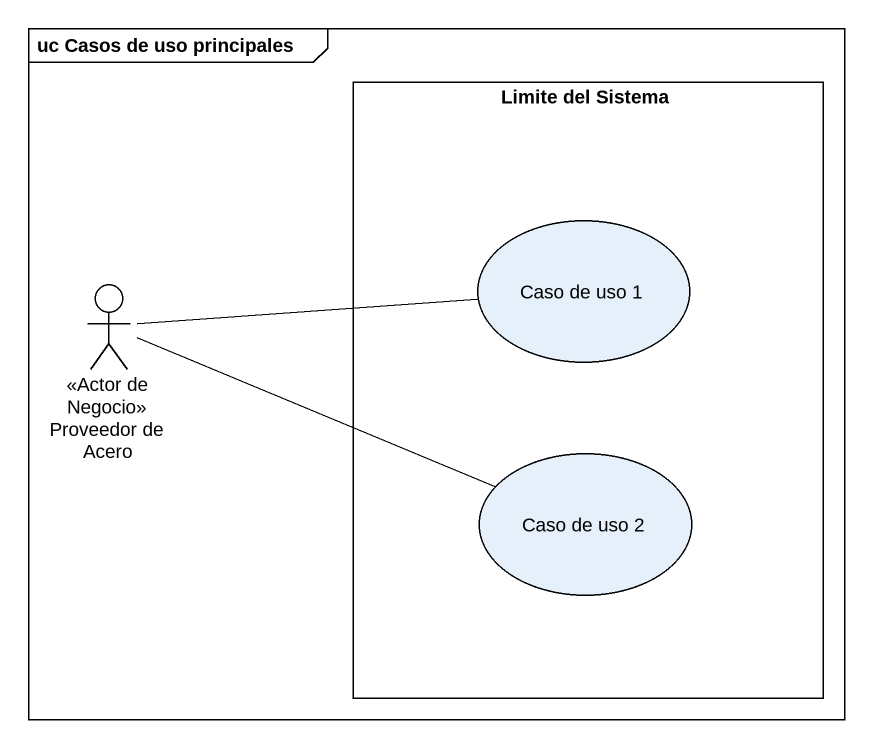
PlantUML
@startuml
mainframe uc Casos de uso principales
rectangle "Limite del Sistema" as Limite_del_Sistema {
  usecase "Caso de uso 1" as Caso_de_uso_1
  usecase "Caso de uso 2" as Caso_de_uso_2
}
actor "<<Actor de Negocio>> Proveedor de Acero" as Actor_de_Negocio_Proveedor
Actor_de_Negocio_Proveedor -right- Caso_de_uso_1
Actor_de_Negocio_Proveedor -right- Caso_de_uso_2
@enduml
